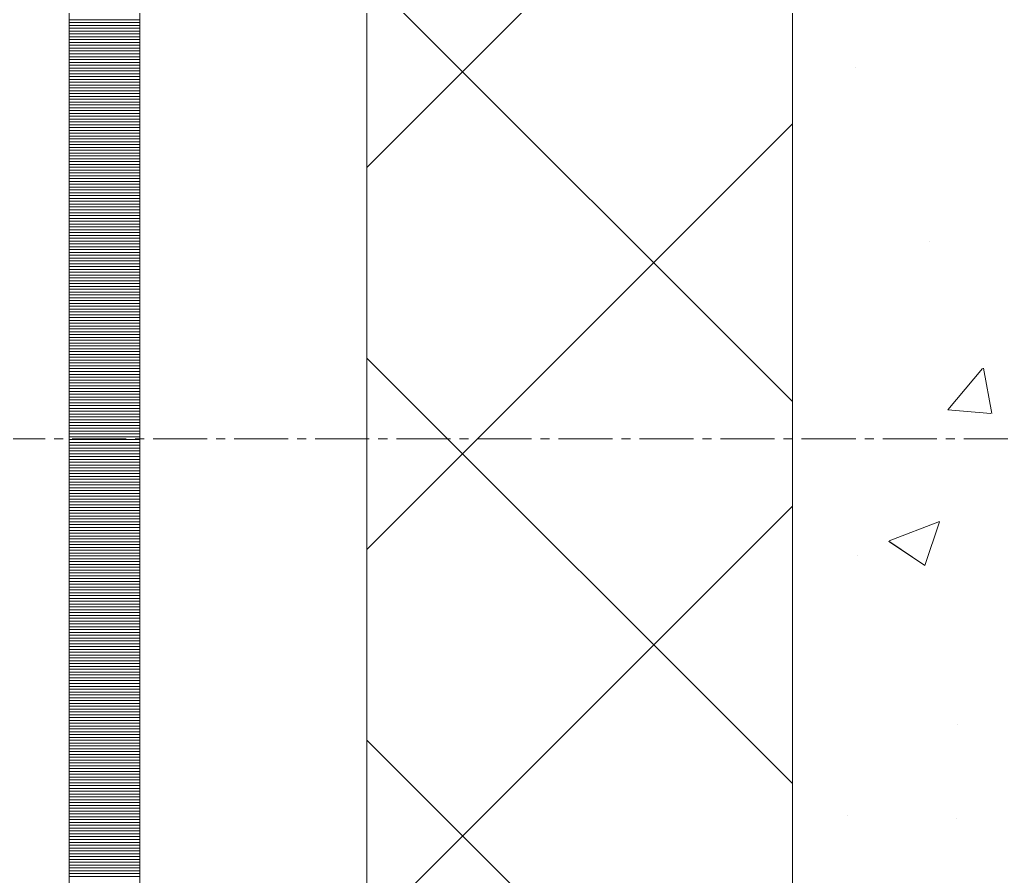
# Model space of a CAD drawing. Header units: millimetres. Extents: x 470010 to 1231400, y -134005 to 421770.
# Drawn here: x 672501.2 to 672847.2, y -25365.5 to -25063.4 of the extents above; entities that cross this region are included whole.
import ezdxf
from ezdxf.enums import TextEntityAlignment as Align

# ---------------------------------------------------------------- set-up
doc = ezdxf.new("R2010")
doc.units = ezdxf.units.MM
doc.linetypes.add('CENTER2', pattern=[28.575, 19.05, -3.175, 3.175, -3.175])
doc.linetypes.add('DASHED', pattern=[19.05, 12.7, -6.35])
doc.layers.get('Defpoints').update_dxf_attribs({"color": 140})
doc.layers.add('АР_Делит', color=120, linetype='Continuous', lineweight=0, plot=False)
for name, color, linetype, lineweight in [('АР_Стены ПЕНОблок', 52, 'Continuous', 20), ('АР_Тонкая', 254, 'Continuous', 5), ('АР_Утеплитель', 31, 'Continuous', 0), ('АР_Штриховка', 8, 'Continuous', 0)]:
    doc.layers.add(name, color=color, linetype=linetype, lineweight=lineweight)
doc.layers.add('РД_Оси_100', color=7, linetype='Continuous', lineweight=0, true_color=0x525252)
doc.styles.add('style1', font='ARIALN.TTF')

# ---------------------------------------------------------------- blocks, each defined once
blk = doc.blocks.new('СОШ_2200_АР_ОСИ_М100_28.05.24')
at = {"layer": 'АР_Делит', "color": 251, "linetype": 'DASHED', "true_color": 0x636466}
blk.add_lwpolyline([(114955, 135155), (114955, -355), (93595.036, -355), (93595.036, 13855), (94145, 13855), (94145, 68320), (66055, 68320), (66055, 13857.73), (83455, 13857.73), (83455, -355), (45245, -355), (45245, 13145), (44695, 13145), (44695, 26755), (45245, 26755), (45245, 68320), (20455, 68320), (20455, 26755), (27955, 26755), (27955, 13145), (-355, 13145), (-355, 100855)], dxfattribs=at)
at = {"layer": 'РД_Оси_100', "color": 251, "linetype": 'CENTER2', "true_color": 0x636466}
blk.add_lwpolyline([(78274.959, 68400), (-5454.958, 68400), (-5954.958, 68250)], dxfattribs=at)
blk = doc.blocks.new('A$C9108343f')
at = {"layer": 'АР_Стены ПЕНОблок', "color": 18, "linetype": 'Continuous', "lineweight": 20, "true_color": 0x000000}
blk.add_line((7054.96, 97555), (7054.96, 21355), dxfattribs=at)
at = {"layer": 'АР_Тонкая', "color": 18, "linetype": 'Continuous', "lineweight": 5, "true_color": 0x000000}
for p, q in [((6799.96, 97555), (6799.96, 21355)), ((6824.96, 97555), (6824.96, 21355)), ((6824.96, 21355), (6824.96, 97555)), ((6904.96, 21355), (6904.96, 97555))]:
    blk.add_line(p, q, dxfattribs=at)
at = {"layer": 'АР_Утеплитель', "color": 18, "linetype": 'Continuous', "lineweight": 0, "true_color": 0x000000}
for p, q in [((6904.96, 97555), (6904.96, 21355)), ((7054.96, 21355), (7054.96, 97555))]:
    blk.add_line(p, q, dxfattribs=at)
at = {"layer": 'АР_Штриховка', "color": 18, "linetype": 'Continuous', "lineweight": 0, "true_color": 0x000000}
for p, q in [((6904.96, 75250.73), (7054.96, 75400.73)), ((7054.96, 75168.16), (6904.96, 75318.16)), ((6799.96, 75302.75), (6824.96, 75302.75)), ((6799.96, 75301.75), (6824.96, 75301.75)), ((6799.96, 75300.75), (6824.96, 75300.75)), ((6799.96, 75299.75), (6824.96, 75299.75)), ((6799.96, 75298.75), (6824.96, 75298.75)), ((6799.96, 75297.75), (6824.96, 75297.75)), ((6799.96, 75296.75), (6824.96, 75296.75)), ((6799.96, 75295.75), (6824.96, 75295.75)), ((6799.96, 75294.75), (6824.96, 75294.75)), ((6799.96, 75293.75), (6824.96, 75293.75)), ((6799.96, 75292.75), (6824.96, 75292.75)), ((6799.96, 75291.75), (6824.96, 75291.75)), ((6799.96, 75290.75), (6824.96, 75290.75)), ((6799.96, 75289.75), (6824.96, 75289.75)), ((6799.96, 75288.75), (6824.96, 75288.75)), ((6799.96, 75287.75), (6824.96, 75287.75)), ((6799.96, 75286.75), (6824.96, 75286.75)), ((6799.96, 75285.75), (6824.96, 75285.75)), ((7077.1, 75285.79), (7077.1, 75285.79)), ((6799.96, 75284.75), (6824.96, 75284.75)), ((6799.96, 75283.75), (6824.96, 75283.75)), ((6799.96, 75282.75), (6824.96, 75282.75)), ((6799.96, 75281.75), (6824.96, 75281.75)), ((6799.96, 75280.75), (6824.96, 75280.75)), ((6799.96, 75279.75), (6824.96, 75279.75)), ((6799.96, 75278.75), (6824.96, 75278.75)), ((6799.96, 75277.75), (6824.96, 75277.75)), ((6799.96, 75276.75), (6824.96, 75276.75)), ((6799.96, 75275.75), (6824.96, 75275.75)), ((6799.96, 75274.75), (6824.96, 75274.75)), ((6799.96, 75273.75), (6824.96, 75273.75)), ((6799.96, 75272.75), (6824.96, 75272.75)), ((6799.96, 75271.75), (6824.96, 75271.75)), ((6799.96, 75270.75), (6824.96, 75270.75)), ((6799.96, 75269.75), (6824.96, 75269.75)), ((6799.96, 75268.75), (6824.96, 75268.75)), ((6799.96, 75267.75), (6824.96, 75267.75)), ((6799.96, 75266.75), (6824.96, 75266.75)), ((6799.96, 75265.75), (6824.96, 75265.75)), ((6799.96, 75264.75), (6824.96, 75264.75)), ((6904.96, 75116.03), (7054.96, 75266.03)), ((6799.96, 75263.75), (6824.96, 75263.75)), ((6799.96, 75262.75), (6824.96, 75262.75)), ((6799.96, 75261.75), (6824.96, 75261.75)), ((6799.96, 75260.75), (6824.96, 75260.75)), ((6799.96, 75259.75), (6824.96, 75259.75)), ((6799.96, 75258.75), (6824.96, 75258.75)), ((6799.96, 75257.75), (6824.96, 75257.75)), ((6799.96, 75256.75), (6824.96, 75256.75)), ((6799.96, 75255.75), (6824.96, 75255.75)), ((6799.96, 75254.75), (6824.96, 75254.75)), ((6799.96, 75253.75), (6824.96, 75253.75)), ((6799.96, 75252.75), (6824.96, 75252.75)), ((6799.96, 75251.75), (6824.96, 75251.75)), ((6799.96, 75250.75), (6824.96, 75250.75)), ((6799.96, 75249.75), (6824.96, 75249.75)), ((6799.96, 75248.75), (6824.96, 75248.75)), ((6799.96, 75247.75), (6824.96, 75247.75)), ((6799.96, 75246.75), (6824.96, 75246.75)), ((6799.96, 75245.75), (6824.96, 75245.75)), ((6799.96, 75244.75), (6824.96, 75244.75)), ((6799.96, 75243.75), (6824.96, 75243.75)), ((6799.96, 75242.75), (6824.96, 75242.75)), ((6799.96, 75241.75), (6824.96, 75241.75)), ((6799.96, 75240.75), (6824.96, 75240.75)), ((6799.96, 75239.75), (6824.96, 75239.75)), ((6799.96, 75238.75), (6824.96, 75238.75)), ((6799.96, 75237.75), (6824.96, 75237.75)), ((6799.96, 75236.75), (6824.96, 75236.75)), ((6799.96, 75235.75), (6824.96, 75235.75)), ((6799.96, 75234.75), (6824.96, 75234.75)), ((6799.96, 75233.75), (6824.96, 75233.75)), ((6799.96, 75232.75), (6824.96, 75232.75)), ((6799.96, 75231.75), (6824.96, 75231.75)), ((6799.96, 75230.75), (6824.96, 75230.75)), ((6799.96, 75229.75), (6824.96, 75229.75)), ((6799.96, 75228.75), (6824.96, 75228.75)), ((6799.96, 75227.75), (6824.96, 75227.75)), ((6799.96, 75226.75), (6824.96, 75226.75)), ((6799.96, 75225.75), (6824.96, 75225.75)), ((6799.96, 75224.75), (6824.96, 75224.75)), ((6799.96, 75223.75), (6824.96, 75223.75)), ((7103.42, 75224.44), (7103.42, 75224.44)), ((6799.96, 75222.75), (6824.96, 75222.75)), ((6799.96, 75221.75), (6824.96, 75221.75)), ((6799.96, 75220.75), (6824.96, 75220.75)), ((6799.96, 75219.75), (6824.96, 75219.75)), ((6799.96, 75218.75), (6824.96, 75218.75)), ((6799.96, 75217.75), (6824.96, 75217.75)), ((6799.96, 75216.75), (6824.96, 75216.75)), ((6799.96, 75215.75), (6824.96, 75215.75)), ((6799.96, 75214.75), (6824.96, 75214.75)), ((6799.96, 75213.75), (6824.96, 75213.75)), ((6799.96, 75212.75), (6824.96, 75212.75)), ((6799.96, 75211.75), (6824.96, 75211.75)), ((6799.96, 75210.75), (6824.96, 75210.75)), ((6799.96, 75209.75), (6824.96, 75209.75)), ((6799.96, 75208.75), (6824.96, 75208.75)), ((6799.96, 75207.75), (6824.96, 75207.75)), ((6799.96, 75206.75), (6824.96, 75206.75)), ((6799.96, 75205.75), (6824.96, 75205.75)), ((6799.96, 75204.75), (6824.96, 75204.75)), ((6799.96, 75203.75), (6824.96, 75203.75)), ((6799.96, 75202.75), (6824.96, 75202.75)), ((6799.96, 75201.75), (6824.96, 75201.75)), ((6799.96, 75200.75), (6824.96, 75200.75)), ((6799.96, 75199.75), (6824.96, 75199.75)), ((6799.96, 75198.75), (6824.96, 75198.75)), ((6799.96, 75197.75), (6824.96, 75197.75)), ((6799.96, 75196.75), (6824.96, 75196.75)), ((6799.96, 75195.75), (6824.96, 75195.75)), ((6799.96, 75194.75), (6824.96, 75194.75)), ((6799.96, 75193.75), (6824.96, 75193.75)), ((6799.96, 75192.75), (6824.96, 75192.75)), ((6799.96, 75191.75), (6824.96, 75191.75)), ((6799.96, 75190.75), (6824.96, 75190.75)), ((6799.96, 75189.75), (6824.96, 75189.75)), ((6799.96, 75188.75), (6824.96, 75188.75)), ((6799.96, 75187.75), (6824.96, 75187.75)), ((6799.96, 75186.75), (6824.96, 75186.75)), ((6799.96, 75185.75), (6824.96, 75185.75)), ((6799.96, 75184.75), (6824.96, 75184.75)), ((6799.96, 75183.75), (6824.96, 75183.75)), ((6799.96, 75182.75), (6824.96, 75182.75)), ((6799.96, 75181.75), (6824.96, 75181.75)), ((7054.96, 75033.46), (6904.96, 75183.46)), ((6799.96, 75180.75), (6824.96, 75180.75)), ((6799.96, 75179.75), (6824.96, 75179.75)), ((6799.96, 75178.75), (6824.96, 75178.75)), ((7109.77, 75165.26), (7122.01, 75179.86)), ((7125.2, 75163.98), (7122.27, 75179.9)), ((6799.96, 75177.75), (6824.96, 75177.75)), ((6799.96, 75176.75), (6824.96, 75176.75)), ((6799.96, 75175.75), (6824.96, 75175.75)), ((6799.96, 75174.75), (6824.96, 75174.75)), ((6799.96, 75173.75), (6824.96, 75173.75)), ((6799.96, 75172.75), (6824.96, 75172.75)), ((6799.96, 75171.75), (6824.96, 75171.75)), ((6799.96, 75170.75), (6824.96, 75170.75)), ((6799.96, 75169.75), (6824.96, 75169.75)), ((6799.96, 75168.75), (6824.96, 75168.75)), ((6799.96, 75167.75), (6824.96, 75167.75)), ((6799.96, 75166.75), (6824.96, 75166.75)), ((6799.96, 75165.75), (6824.96, 75165.75)), ((6799.96, 75164.75), (6824.96, 75164.75)), ((7109.77, 75165.26), (7124.95, 75163.93)), ((6799.96, 75163.75), (6824.96, 75163.75)), ((6799.96, 75162.75), (6824.96, 75162.75)), ((6799.96, 75161.75), (6824.96, 75161.75)), ((6799.96, 75160.75), (6824.96, 75160.75)), ((6799.96, 75159.75), (6824.96, 75159.75)), ((6799.96, 75158.75), (6824.96, 75158.75)), ((6799.96, 75157.75), (6824.96, 75157.75)), ((6799.96, 75156.75), (6824.96, 75156.75)), ((6799.96, 75155.75), (6824.96, 75155.75)), ((6799.96, 75154.75), (6824.96, 75154.75)), ((6799.96, 75153.75), (6824.96, 75153.75)), ((6799.96, 75152.75), (6824.96, 75152.75)), ((6799.96, 75151.75), (6824.96, 75151.75)), ((6799.96, 75150.75), (6824.96, 75150.75)), ((6799.96, 75149.75), (6824.96, 75149.75)), ((6799.96, 75148.75), (6824.96, 75148.75)), ((6799.96, 75147.75), (6824.96, 75147.75)), ((6799.96, 75146.75), (6824.96, 75146.75)), ((6799.96, 75145.75), (6824.96, 75145.75)), ((6799.96, 75144.75), (6824.96, 75144.75)), ((6799.96, 75143.75), (6824.96, 75143.75)), ((6799.96, 75142.75), (6824.96, 75142.75)), ((6799.96, 75141.75), (6824.96, 75141.75)), ((6799.96, 75140.75), (6824.96, 75140.75)), ((6799.96, 75139.75), (6824.96, 75139.75)), ((6799.96, 75138.75), (6824.96, 75138.75)), ((6799.96, 75137.75), (6824.96, 75137.75)), ((6799.96, 75136.75), (6824.96, 75136.75)), ((6799.96, 75135.75), (6824.96, 75135.75)), ((6799.96, 75134.75), (6824.96, 75134.75)), ((6799.96, 75133.75), (6824.96, 75133.75)), ((6799.96, 75132.75), (6824.96, 75132.75)), ((6799.96, 75131.75), (6824.96, 75131.75)), ((6799.96, 75130.75), (6824.96, 75130.75)), ((6799.96, 75129.75), (6824.96, 75129.75)), ((6904.96, 74981.32), (7054.96, 75131.32)), ((6799.96, 75128.75), (6824.96, 75128.75)), ((6799.96, 75127.75), (6824.96, 75127.75)), ((6799.96, 75126.75), (6824.96, 75126.75)), ((6799.96, 75125.75), (6824.96, 75125.75)), ((6799.96, 75124.75), (6824.96, 75124.75)), ((6799.96, 75123.75), (6824.96, 75123.75)), ((6799.96, 75122.75), (6824.96, 75122.75)), ((7089.03, 75119.03), (7106.81, 75125.85)), ((7101.61, 75110.35), (7106.76, 75125.69)), ((6799.96, 75121.75), (6824.96, 75121.75)), ((6799.96, 75120.75), (6824.96, 75120.75)), ((6799.96, 75119.75), (6824.96, 75119.75)), ((6799.96, 75118.75), (6824.96, 75118.75)), ((6799.96, 75117.75), (6824.96, 75117.75)), ((6799.96, 75116.75), (6824.96, 75116.75)), ((6799.96, 75115.75), (6824.96, 75115.75)), ((7088.96, 75118.87), (7101.59, 75110.35)), ((6799.96, 75114.75), (6824.96, 75114.75)), ((6799.96, 75113.75), (6824.96, 75113.75)), ((6799.96, 75112.75), (6824.96, 75112.75)), ((7077.76, 75113.96), (7077.76, 75113.96)), ((6799.96, 75111.75), (6824.96, 75111.75)), ((6799.96, 75110.75), (6824.96, 75110.75)), ((6799.96, 75109.75), (6824.96, 75109.75)), ((6799.96, 75108.75), (6824.96, 75108.75)), ((6799.96, 75107.75), (6824.96, 75107.75)), ((6799.96, 75106.75), (6824.96, 75106.75)), ((6799.96, 75105.75), (6824.96, 75105.75)), ((6799.96, 75104.75), (6824.96, 75104.75)), ((6799.96, 75103.75), (6824.96, 75103.75)), ((6799.96, 75102.75), (6824.96, 75102.75)), ((6799.96, 75101.75), (6824.96, 75101.75)), ((6799.96, 75100.75), (6824.96, 75100.75)), ((6799.96, 75099.75), (6824.96, 75099.75)), ((6799.96, 75098.75), (6824.96, 75098.75)), ((6799.96, 75097.75), (6824.96, 75097.75)), ((6799.96, 75096.75), (6824.96, 75096.75)), ((6799.96, 75095.75), (6824.96, 75095.75)), ((6799.96, 75094.75), (6824.96, 75094.75)), ((6799.96, 75093.75), (6824.96, 75093.75)), ((6799.96, 75092.75), (6824.96, 75092.75)), ((6799.96, 75091.75), (6824.96, 75091.75)), ((6799.96, 75090.75), (6824.96, 75090.75)), ((6799.96, 75089.75), (6824.96, 75089.75)), ((6799.96, 75088.75), (6824.96, 75088.75)), ((6799.96, 75087.75), (6824.96, 75087.75)), ((6799.96, 75086.75), (6824.96, 75086.75)), ((6799.96, 75085.75), (6824.96, 75085.75)), ((6799.96, 75084.75), (6824.96, 75084.75)), ((6799.96, 75083.75), (6824.96, 75083.75)), ((6799.96, 75082.75), (6824.96, 75082.75)), ((6799.96, 75081.75), (6824.96, 75081.75)), ((6799.96, 75080.75), (6824.96, 75080.75)), ((6799.96, 75079.75), (6824.96, 75079.75)), ((6799.96, 75078.75), (6824.96, 75078.75)), ((6799.96, 75077.75), (6824.96, 75077.75)), ((6799.96, 75076.75), (6824.96, 75076.75)), ((6799.96, 75075.75), (6824.96, 75075.75)), ((6799.96, 75074.75), (6824.96, 75074.75)), ((6799.96, 75073.75), (6824.96, 75073.75)), ((6799.96, 75072.75), (6824.96, 75072.75)), ((6799.96, 75071.75), (6824.96, 75071.75)), ((6799.96, 75070.75), (6824.96, 75070.75)), ((6799.96, 75069.75), (6824.96, 75069.75)), ((6799.96, 75068.75), (6824.96, 75068.75)), ((6799.96, 75067.75), (6824.96, 75067.75)), ((6799.96, 75066.75), (6824.96, 75066.75)), ((6799.96, 75065.75), (6824.96, 75065.75)), ((6799.96, 75064.75), (6824.96, 75064.75)), ((6799.96, 75063.75), (6824.96, 75063.75)), ((6799.96, 75062.75), (6824.96, 75062.75)), ((6799.96, 75061.75), (6824.96, 75061.75)), ((6799.96, 75060.75), (6824.96, 75060.75)), ((6799.96, 75059.75), (6824.96, 75059.75)), ((6799.96, 75058.75), (6824.96, 75058.75)), ((6799.96, 75057.75), (6824.96, 75057.75)), ((6799.96, 75056.75), (6824.96, 75056.75)), ((6799.96, 75055.75), (6824.96, 75055.75)), ((6799.96, 75054.75), (6824.96, 75054.75)), ((6799.96, 75053.75), (6824.96, 75053.75)), ((7113.15, 75054.35), (7113.15, 75054.35)), ((6799.96, 75052.75), (6824.96, 75052.75)), ((6799.96, 75051.75), (6824.96, 75051.75)), ((6799.96, 75050.75), (6824.96, 75050.75)), ((6799.96, 75049.75), (6824.96, 75049.75)), ((6799.96, 75048.75), (6824.96, 75048.75)), ((6799.96, 75047.75), (6824.96, 75047.75)), ((6799.96, 75046.75), (6824.96, 75046.75)), ((7054.96, 74898.75), (6904.96, 75048.75)), ((6799.96, 75045.75), (6824.96, 75045.75)), ((6799.96, 75044.75), (6824.96, 75044.75)), ((6799.96, 75043.75), (6824.96, 75043.75)), ((6799.96, 75042.75), (6824.96, 75042.75)), ((6799.96, 75041.75), (6824.96, 75041.75)), ((6799.96, 75040.75), (6824.96, 75040.75)), ((6799.96, 75039.75), (6824.96, 75039.75)), ((6799.96, 75038.75), (6824.96, 75038.75)), ((6799.96, 75037.75), (6824.96, 75037.75)), ((6799.96, 75036.75), (6824.96, 75036.75)), ((6799.96, 75035.75), (6824.96, 75035.75)), ((6799.96, 75034.75), (6824.96, 75034.75)), ((6799.96, 75033.75), (6824.96, 75033.75)), ((6799.96, 75032.75), (6824.96, 75032.75)), ((6799.96, 75031.75), (6824.96, 75031.75)), ((6799.96, 75030.75), (6824.96, 75030.75)), ((6799.96, 75029.75), (6824.96, 75029.75)), ((6799.96, 75028.75), (6824.96, 75028.75)), ((6799.96, 75027.75), (6824.96, 75027.75)), ((6799.96, 75026.75), (6824.96, 75026.75)), ((6799.96, 75025.75), (6824.96, 75025.75)), ((6799.96, 75024.75), (6824.96, 75024.75)), ((6799.96, 75023.75), (6824.96, 75023.75)), ((6799.96, 75022.75), (6824.96, 75022.75)), ((6799.96, 75021.75), (6824.96, 75021.75)), ((6799.96, 75020.75), (6824.96, 75020.75)), ((6799.96, 75019.75), (6824.96, 75019.75)), ((7074.53, 75022.15), (7074.53, 75022.15)), ((7112.7, 75021.16), (7112.7, 75021.16)), ((6799.96, 75018.75), (6824.96, 75018.75)), ((6799.96, 75017.75), (6824.96, 75017.75)), ((6799.96, 75016.75), (6824.96, 75016.75)), ((6799.96, 75015.75), (6824.96, 75015.75)), ((6799.96, 75014.75), (6824.96, 75014.75)), ((6799.96, 75013.75), (6824.96, 75013.75)), ((6799.96, 75012.75), (6824.96, 75012.75)), ((6799.96, 75011.75), (6824.96, 75011.75)), ((6799.96, 75010.75), (6824.96, 75010.75)), ((6799.96, 75009.75), (6824.96, 75009.75)), ((6799.96, 75008.75), (6824.96, 75008.75)), ((6799.96, 75007.75), (6824.96, 75007.75)), ((6799.96, 75006.75), (6824.96, 75006.75)), ((6799.96, 75005.75), (6824.96, 75005.75)), ((6799.96, 75004.75), (6824.96, 75004.75)), ((6799.96, 75003.75), (6824.96, 75003.75)), ((6799.96, 75002.75), (6824.96, 75002.75)), ((6799.96, 75001.75), (6824.96, 75001.75))]:
    blk.add_line(p, q, dxfattribs=at)
at = {"layer": 'РД_Оси_100'}
blk.add_blockref('СОШ_2200_АР_ОСИ_М100_28.05.24', (7154.96, 6755), dxfattribs=at)
at = {"layer": 'Defpoints', "color": 18, "true_color": 0x000000, "style": 'style1'}
for p in [(143949.34, 316089.12), (143974.98, 281639.5), (143890.4, 273244.71), (143839.99, 264276.81), (143967.75, 254892.38), (12251.96, 104178.14), (12382.58, 96023.14)]:
    blk.add_attdef('АР-ПОМЕЩЕНИЕ:НАИМЕНОВАНИЕ', text='', height=100, dxfattribs=at).set_placement(p, align=Align.MIDDLE)
at = {"layer": 'Defpoints', "color": 18, "true_color": 0x000000, "style": 'style1', "flags": 8}
for p in [(143951.3, 279099.09), (143848.34, 269251.11), (143875.33, 260094.25), (144049.74, 250824.7), (163419.28, 238153.36), (155897.46, 237965.97), (183037.2, 237965.97), (143342.94, 237876.19)]:
    blk.add_attdef('АР-ПОМЕЩЕНИЕ:НАИМЕНОВАНИЕ', text='', height=100, dxfattribs=at).set_placement(p, align=Align.MIDDLE)

msp = doc.modelspace()

# ---------------------------------------------------------------- linework, layer by layer
at = {"layer": 'АР_Стены ПЕНОблок', "color": 18, "linetype": 'Continuous', "lineweight": 20, "true_color": 0x000000}
msp.add_line((672773.57, -2811.242), (672773.57, -79011.242), dxfattribs=at)
at = {"layer": 'АР_Тонкая', "color": 18, "linetype": 'Continuous', "lineweight": 5, "true_color": 0x000000}
for p, q in [((672518.57, -2811.242), (672518.57, -79011.242)), ((672543.57, -2811.242), (672543.57, -79011.242)), ((672543.57, -79011.242), (672543.57, -2811.242)), ((672623.57, -79011.242), (672623.57, -2811.242))]:
    msp.add_line(p, q, dxfattribs=at)
at = {"layer": 'АР_Утеплитель', "color": 18, "linetype": 'Continuous', "lineweight": 0, "true_color": 0x000000}
for p, q in [((672623.57, -2811.242), (672623.57, -79011.242)), ((672773.57, -79011.242), (672773.57, -2811.242))]:
    msp.add_line(p, q, dxfattribs=at)
at = {"layer": 'АР_Штриховка', "color": 18, "linetype": 'Continuous', "lineweight": 0, "true_color": 0x000000}
for p, q in [((672623.57, -25115.513), (672773.57, -24965.513)), ((672773.57, -25198.079), (672623.57, -25048.079)), ((672518.57, -25063.492), (672543.57, -25063.492)), ((672518.57, -25064.492), (672543.57, -25064.492)), ((672518.57, -25065.492), (672543.57, -25065.492)), ((672518.57, -25066.492), (672543.57, -25066.492)), ((672518.57, -25067.492), (672543.57, -25067.492)), ((672518.57, -25068.492), (672543.57, -25068.492)), ((672518.57, -25069.492), (672543.57, -25069.492)), ((672518.57, -25070.492), (672543.57, -25070.492)), ((672518.57, -25071.492), (672543.57, -25071.492)), ((672518.57, -25072.492), (672543.57, -25072.492)), ((672518.57, -25073.492), (672543.57, -25073.492)), ((672518.57, -25074.492), (672543.57, -25074.492)), ((672518.57, -25075.492), (672543.57, -25075.492)), ((672518.57, -25076.492), (672543.57, -25076.492)), ((672518.57, -25077.492), (672543.57, -25077.492)), ((672518.57, -25078.492), (672543.57, -25078.492)), ((672518.57, -25079.492), (672543.57, -25079.492)), ((672518.57, -25080.492), (672543.57, -25080.492)), ((672518.57, -25081.492), (672543.57, -25081.492)), ((672518.57, -25082.492), (672543.57, -25082.492)), ((672518.57, -25083.492), (672543.57, -25083.492)), ((672518.57, -25084.492), (672543.57, -25084.492)), ((672518.57, -25085.492), (672543.57, -25085.492)), ((672518.57, -25086.492), (672543.57, -25086.492)), ((672518.57, -25087.492), (672543.57, -25087.492)), ((672518.57, -25088.492), (672543.57, -25088.492)), ((672518.57, -25089.492), (672543.57, -25089.492)), ((672518.57, -25090.492), (672543.57, -25090.492)), ((672518.57, -25091.492), (672543.57, -25091.492)), ((672518.57, -25092.492), (672543.57, -25092.492)), ((672518.57, -25093.492), (672543.57, -25093.492)), ((672518.57, -25094.492), (672543.57, -25094.492)), ((672518.57, -25095.492), (672543.57, -25095.492)), ((672518.57, -25096.492), (672543.57, -25096.492)), ((672518.57, -25097.492), (672543.57, -25097.492)), ((672518.57, -25098.492), (672543.57, -25098.492)), ((672518.57, -25099.492), (672543.57, -25099.492)), ((672518.57, -25100.492), (672543.57, -25100.492)), ((672518.57, -25101.492), (672543.57, -25101.492)), ((672518.57, -25102.492), (672543.57, -25102.492)), ((672623.57, -25250.216), (672773.57, -25100.216)), ((672518.57, -25103.492), (672543.57, -25103.492)), ((672518.57, -25104.492), (672543.57, -25104.492)), ((672518.57, -25105.492), (672543.57, -25105.492)), ((672518.57, -25106.492), (672543.57, -25106.492)), ((672518.57, -25107.492), (672543.57, -25107.492)), ((672518.57, -25108.492), (672543.57, -25108.492)), ((672518.57, -25109.492), (672543.57, -25109.492)), ((672518.57, -25110.492), (672543.57, -25110.492)), ((672518.57, -25111.492), (672543.57, -25111.492)), ((672518.57, -25112.492), (672543.57, -25112.492)), ((672518.57, -25113.492), (672543.57, -25113.492)), ((672518.57, -25114.492), (672543.57, -25114.492)), ((672518.57, -25115.492), (672543.57, -25115.492)), ((672518.57, -25116.492), (672543.57, -25116.492)), ((672518.57, -25117.492), (672543.57, -25117.492)), ((672518.57, -25118.492), (672543.57, -25118.492)), ((672518.57, -25119.492), (672543.57, -25119.492)), ((672518.57, -25120.492), (672543.57, -25120.492)), ((672518.57, -25121.492), (672543.57, -25121.492)), ((672518.57, -25122.492), (672543.57, -25122.492)), ((672518.57, -25123.492), (672543.57, -25123.492)), ((672518.57, -25124.492), (672543.57, -25124.492)), ((672518.57, -25125.492), (672543.57, -25125.492)), ((672518.57, -25126.492), (672543.57, -25126.492)), ((672518.57, -25127.492), (672543.57, -25127.492)), ((672518.57, -25128.492), (672543.57, -25128.492)), ((672518.57, -25129.492), (672543.57, -25129.492)), ((672518.57, -25130.492), (672543.57, -25130.492)), ((672518.57, -25131.492), (672543.57, -25131.492)), ((672518.57, -25132.492), (672543.57, -25132.492)), ((672518.57, -25133.492), (672543.57, -25133.492)), ((672518.57, -25134.492), (672543.57, -25134.492)), ((672518.57, -25135.492), (672543.57, -25135.492)), ((672518.57, -25136.492), (672543.57, -25136.492)), ((672518.57, -25137.492), (672543.57, -25137.492)), ((672518.57, -25138.492), (672543.57, -25138.492)), ((672518.57, -25139.492), (672543.57, -25139.492)), ((672518.57, -25140.492), (672543.57, -25140.492)), ((672518.57, -25141.492), (672543.57, -25141.492)), ((672518.57, -25142.492), (672543.57, -25142.492)), ((672518.57, -25143.492), (672543.57, -25143.492)), ((672518.57, -25144.492), (672543.57, -25144.492)), ((672518.57, -25145.492), (672543.57, -25145.492)), ((672518.57, -25146.492), (672543.57, -25146.492)), ((672518.57, -25147.492), (672543.57, -25147.492)), ((672518.57, -25148.492), (672543.57, -25148.492)), ((672518.57, -25149.492), (672543.57, -25149.492)), ((672518.57, -25150.492), (672543.57, -25150.492)), ((672518.57, -25151.492), (672543.57, -25151.492)), ((672518.57, -25152.492), (672543.57, -25152.492)), ((672518.57, -25153.492), (672543.57, -25153.492)), ((672518.57, -25154.492), (672543.57, -25154.492)), ((672518.57, -25155.492), (672543.57, -25155.492)), ((672518.57, -25156.492), (672543.57, -25156.492)), ((672518.57, -25157.492), (672543.57, -25157.492)), ((672518.57, -25158.492), (672543.57, -25158.492)), ((672518.57, -25159.492), (672543.57, -25159.492)), ((672518.57, -25160.492), (672543.57, -25160.492)), ((672518.57, -25161.492), (672543.57, -25161.492)), ((672518.57, -25162.492), (672543.57, -25162.492)), ((672518.57, -25163.492), (672543.57, -25163.492)), ((672518.57, -25164.492), (672543.57, -25164.492)), ((672518.57, -25165.492), (672543.57, -25165.492)), ((672518.57, -25166.492), (672543.57, -25166.492)), ((672518.57, -25167.492), (672543.57, -25167.492)), ((672518.57, -25168.492), (672543.57, -25168.492)), ((672518.57, -25169.492), (672543.57, -25169.492)), ((672518.57, -25170.492), (672543.57, -25170.492)), ((672518.57, -25171.492), (672543.57, -25171.492)), ((672518.57, -25172.492), (672543.57, -25172.492)), ((672518.57, -25173.492), (672543.57, -25173.492)), ((672518.57, -25174.492), (672543.57, -25174.492)), ((672518.57, -25175.492), (672543.57, -25175.492)), ((672518.57, -25176.492), (672543.57, -25176.492)), ((672518.57, -25177.492), (672543.57, -25177.492)), ((672518.57, -25178.492), (672543.57, -25178.492)), ((672518.57, -25179.492), (672543.57, -25179.492)), ((672518.57, -25180.492), (672543.57, -25180.492)), ((672518.57, -25181.492), (672543.57, -25181.492)), ((672518.57, -25182.492), (672543.57, -25182.492)), ((672518.57, -25183.492), (672543.57, -25183.492)), ((672518.57, -25184.492), (672543.57, -25184.492)), ((672518.57, -25185.492), (672543.57, -25185.492)), ((672773.57, -25332.783), (672623.57, -25182.783)), ((672518.57, -25186.492), (672543.57, -25186.492)), ((672518.57, -25187.492), (672543.57, -25187.492)), ((672518.57, -25188.492), (672543.57, -25188.492)), ((672518.57, -25189.492), (672543.57, -25189.492)), ((672828.378, -25200.978), (672840.623, -25186.385)), ((672843.814, -25202.264), (672840.878, -25186.343)), ((672518.57, -25190.492), (672543.57, -25190.492)), ((672518.57, -25191.492), (672543.57, -25191.492)), ((672518.57, -25192.492), (672543.57, -25192.492)), ((672518.57, -25193.492), (672543.57, -25193.492)), ((672518.57, -25194.492), (672543.57, -25194.492)), ((672518.57, -25195.492), (672543.57, -25195.492)), ((672518.57, -25196.492), (672543.57, -25196.492)), ((672518.57, -25197.492), (672543.57, -25197.492)), ((672518.57, -25198.492), (672543.57, -25198.492)), ((672518.57, -25199.492), (672543.57, -25199.492)), ((672518.57, -25200.492), (672543.57, -25200.492)), ((672518.57, -25201.492), (672543.57, -25201.492)), ((672518.57, -25202.492), (672543.57, -25202.492)), ((672518.57, -25203.492), (672543.57, -25203.492)), ((672828.378, -25200.983), (672843.56, -25202.311)), ((672518.57, -25204.492), (672543.57, -25204.492)), ((672518.57, -25205.492), (672543.57, -25205.492)), ((672518.57, -25206.492), (672543.57, -25206.492)), ((672518.57, -25207.492), (672543.57, -25207.492)), ((672518.57, -25208.492), (672543.57, -25208.492)), ((672518.57, -25209.492), (672543.57, -25209.492)), ((672518.57, -25210.492), (672543.57, -25210.492)), ((672518.57, -25211.492), (672543.57, -25211.492)), ((672518.57, -25212.492), (672543.57, -25212.492)), ((672518.57, -25213.492), (672543.57, -25213.492)), ((672518.57, -25214.492), (672543.57, -25214.492)), ((672518.57, -25215.492), (672543.57, -25215.492)), ((672518.57, -25216.492), (672543.57, -25216.492)), ((672518.57, -25217.492), (672543.57, -25217.492)), ((672518.57, -25218.492), (672543.57, -25218.492)), ((672518.57, -25219.492), (672543.57, -25219.492)), ((672518.57, -25220.492), (672543.57, -25220.492)), ((672518.57, -25221.492), (672543.57, -25221.492)), ((672518.57, -25222.492), (672543.57, -25222.492)), ((672518.57, -25223.492), (672543.57, -25223.492)), ((672518.57, -25224.492), (672543.57, -25224.492)), ((672518.57, -25225.492), (672543.57, -25225.492)), ((672518.57, -25226.492), (672543.57, -25226.492)), ((672518.57, -25227.492), (672543.57, -25227.492)), ((672518.57, -25228.492), (672543.57, -25228.492)), ((672518.57, -25229.492), (672543.57, -25229.492)), ((672518.57, -25230.492), (672543.57, -25230.492)), ((672518.57, -25231.492), (672543.57, -25231.492)), ((672518.57, -25232.492), (672543.57, -25232.492)), ((672518.57, -25233.492), (672543.57, -25233.492)), ((672518.57, -25234.492), (672543.57, -25234.492)), ((672518.57, -25235.492), (672543.57, -25235.492)), ((672518.57, -25236.492), (672543.57, -25236.492)), ((672518.57, -25237.492), (672543.57, -25237.492)), ((672623.57, -25384.92), (672773.57, -25234.92)), ((672518.57, -25238.492), (672543.57, -25238.492)), ((672518.57, -25239.492), (672543.57, -25239.492)), ((672518.57, -25240.492), (672543.57, -25240.492)), ((672518.57, -25241.492), (672543.57, -25241.492)), ((672807.642, -25247.216), (672825.427, -25240.389)), ((672820.222, -25255.897), (672825.372, -25240.548)), ((672518.57, -25242.492), (672543.57, -25242.492)), ((672518.57, -25243.492), (672543.57, -25243.492)), ((672518.57, -25244.492), (672543.57, -25244.492)), ((672518.57, -25245.492), (672543.57, -25245.492)), ((672518.57, -25246.492), (672543.57, -25246.492)), ((672518.57, -25247.492), (672543.57, -25247.492)), ((672518.57, -25248.492), (672543.57, -25248.492)), ((672807.573, -25247.369), (672820.207, -25255.892)), ((672518.57, -25249.492), (672543.57, -25249.492)), ((672518.57, -25250.492), (672543.57, -25250.492)), ((672518.57, -25251.492), (672543.57, -25251.492)), ((672518.57, -25252.492), (672543.57, -25252.492)), ((672518.57, -25253.492), (672543.57, -25253.492)), ((672518.57, -25254.492), (672543.57, -25254.492)), ((672518.57, -25255.492), (672543.57, -25255.492)), ((672518.57, -25256.492), (672543.57, -25256.492)), ((672518.57, -25257.492), (672543.57, -25257.492)), ((672518.57, -25258.492), (672543.57, -25258.492)), ((672518.57, -25259.492), (672543.57, -25259.492)), ((672518.57, -25260.492), (672543.57, -25260.492)), ((672518.57, -25261.492), (672543.57, -25261.492)), ((672518.57, -25262.492), (672543.57, -25262.492)), ((672518.57, -25263.492), (672543.57, -25263.492)), ((672518.57, -25264.492), (672543.57, -25264.492)), ((672518.57, -25265.492), (672543.57, -25265.492)), ((672518.57, -25266.492), (672543.57, -25266.492)), ((672518.57, -25267.492), (672543.57, -25267.492)), ((672518.57, -25268.492), (672543.57, -25268.492)), ((672518.57, -25269.492), (672543.57, -25269.492)), ((672518.57, -25270.492), (672543.57, -25270.492)), ((672518.57, -25271.492), (672543.57, -25271.492)), ((672518.57, -25272.492), (672543.57, -25272.492)), ((672518.57, -25273.492), (672543.57, -25273.492)), ((672518.57, -25274.492), (672543.57, -25274.492)), ((672518.57, -25275.492), (672543.57, -25275.492)), ((672518.57, -25276.492), (672543.57, -25276.492)), ((672518.57, -25277.492), (672543.57, -25277.492)), ((672518.57, -25278.492), (672543.57, -25278.492)), ((672518.57, -25279.492), (672543.57, -25279.492)), ((672518.57, -25280.492), (672543.57, -25280.492)), ((672518.57, -25281.492), (672543.57, -25281.492)), ((672518.57, -25282.492), (672543.57, -25282.492)), ((672518.57, -25283.492), (672543.57, -25283.492)), ((672518.57, -25284.492), (672543.57, -25284.492)), ((672518.57, -25285.492), (672543.57, -25285.492)), ((672518.57, -25286.492), (672543.57, -25286.492)), ((672518.57, -25287.492), (672543.57, -25287.492)), ((672518.57, -25288.492), (672543.57, -25288.492)), ((672518.57, -25289.492), (672543.57, -25289.492)), ((672518.57, -25290.492), (672543.57, -25290.492)), ((672518.57, -25291.492), (672543.57, -25291.492)), ((672518.57, -25292.492), (672543.57, -25292.492)), ((672518.57, -25293.492), (672543.57, -25293.492)), ((672518.57, -25294.492), (672543.57, -25294.492)), ((672518.57, -25295.492), (672543.57, -25295.492)), ((672518.57, -25296.492), (672543.57, -25296.492)), ((672518.57, -25297.492), (672543.57, -25297.492)), ((672518.57, -25298.492), (672543.57, -25298.492)), ((672518.57, -25299.492), (672543.57, -25299.492)), ((672518.57, -25300.492), (672543.57, -25300.492)), ((672518.57, -25301.492), (672543.57, -25301.492)), ((672518.57, -25302.492), (672543.57, -25302.492)), ((672518.57, -25303.492), (672543.57, -25303.492)), ((672518.57, -25304.492), (672543.57, -25304.492)), ((672518.57, -25305.492), (672543.57, -25305.492)), ((672518.57, -25306.492), (672543.57, -25306.492)), ((672518.57, -25307.492), (672543.57, -25307.492)), ((672518.57, -25308.492), (672543.57, -25308.492)), ((672518.57, -25309.492), (672543.57, -25309.492)), ((672518.57, -25310.492), (672543.57, -25310.492)), ((672518.57, -25311.492), (672543.57, -25311.492)), ((672518.57, -25312.492), (672543.57, -25312.492)), ((672518.57, -25313.492), (672543.57, -25313.492)), ((672518.57, -25314.492), (672543.57, -25314.492)), ((672518.57, -25315.492), (672543.57, -25315.492)), ((672518.57, -25316.492), (672543.57, -25316.492)), ((672518.57, -25317.492), (672543.57, -25317.492)), ((672773.57, -25467.487), (672623.57, -25317.487)), ((672518.57, -25318.492), (672543.57, -25318.492)), ((672518.57, -25319.492), (672543.57, -25319.492)), ((672518.57, -25320.492), (672543.57, -25320.492)), ((672518.57, -25321.492), (672543.57, -25321.492)), ((672518.57, -25322.492), (672543.57, -25322.492)), ((672518.57, -25323.492), (672543.57, -25323.492)), ((672518.57, -25324.492), (672543.57, -25324.492)), ((672518.57, -25325.492), (672543.57, -25325.492)), ((672518.57, -25326.492), (672543.57, -25326.492)), ((672518.57, -25327.492), (672543.57, -25327.492)), ((672518.57, -25328.492), (672543.57, -25328.492)), ((672518.57, -25329.492), (672543.57, -25329.492)), ((672518.57, -25330.492), (672543.57, -25330.492)), ((672518.57, -25331.492), (672543.57, -25331.492)), ((672518.57, -25332.492), (672543.57, -25332.492)), ((672518.57, -25333.492), (672543.57, -25333.492)), ((672518.57, -25334.492), (672543.57, -25334.492)), ((672518.57, -25335.492), (672543.57, -25335.492)), ((672518.57, -25336.492), (672543.57, -25336.492)), ((672518.57, -25337.492), (672543.57, -25337.492)), ((672518.57, -25338.492), (672543.57, -25338.492)), ((672518.57, -25339.492), (672543.57, -25339.492)), ((672518.57, -25340.492), (672543.57, -25340.492)), ((672518.57, -25341.492), (672543.57, -25341.492)), ((672518.57, -25342.492), (672543.57, -25342.492)), ((672518.57, -25343.492), (672543.57, -25343.492)), ((672518.57, -25344.492), (672543.57, -25344.492)), ((672518.57, -25345.492), (672543.57, -25345.492)), ((672518.57, -25346.492), (672543.57, -25346.492)), ((672518.57, -25347.492), (672543.57, -25347.492)), ((672518.57, -25348.492), (672543.57, -25348.492)), ((672518.57, -25349.492), (672543.57, -25349.492)), ((672518.57, -25350.492), (672543.57, -25350.492)), ((672518.57, -25351.492), (672543.57, -25351.492)), ((672518.57, -25352.492), (672543.57, -25352.492)), ((672518.57, -25353.492), (672543.57, -25353.492)), ((672518.57, -25354.492), (672543.57, -25354.492)), ((672518.57, -25355.492), (672543.57, -25355.492)), ((672518.57, -25356.492), (672543.57, -25356.492)), ((672518.57, -25357.492), (672543.57, -25357.492)), ((672518.57, -25358.492), (672543.57, -25358.492)), ((672518.57, -25359.492), (672543.57, -25359.492)), ((672518.57, -25360.492), (672543.57, -25360.492)), ((672518.57, -25361.492), (672543.57, -25361.492)), ((672518.57, -25362.492), (672543.57, -25362.492)), ((672518.57, -25363.492), (672543.57, -25363.492)), ((672518.57, -25364.492), (672543.57, -25364.492)), ((672518.57, -25365.492), (672543.57, -25365.492))]:
    msp.add_line(p, q, dxfattribs=at)

# ---------------------------------------------------------------- block references
msp.add_blockref('A$C9108343f', (665718.612, -100366.242))
at = {"layer": 'РД_Оси_100'}
msp.add_blockref('СОШ_2200_АР_ОСИ_М100_28.05.24', (672873.57, -93611.242), dxfattribs=at)

doc.saveas('drawing.dxf')
